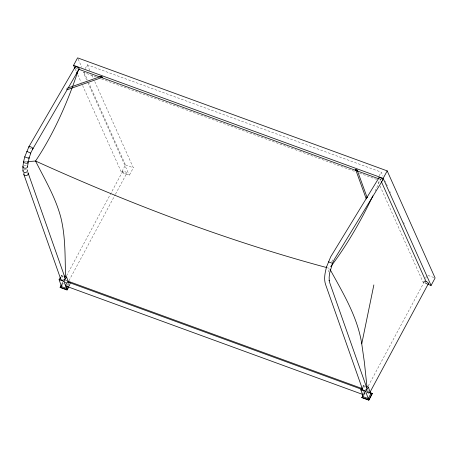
<?xml version="1.0" encoding="UTF-8"?>
<svg xmlns="http://www.w3.org/2000/svg" width="458" height="458" viewBox="0 0 458 458"><rect width="100%" height="100%" fill="white"/><g stroke="black" fill="none" stroke-linecap="round" stroke-linejoin="round"><path stroke-width="0.34" stroke-dasharray="2.29 1.72" d="M328.523 271.892L329.457 268.331L327.453 267.781M331.735 261.873L333.138 258.885M85.268 68.568L87.278 64.83L381.193 172.145L382.922 176.004M94.76 81.564L133.341 167.817L129.328 175.288L121.49 172.426L125.503 164.954L88.938 83.213M61.681 284.241L62.637 282.46M61.796 284.498L63.072 282.122M66.484 275.865L122.79 171.178M62.191 285.471L63.444 283.136M68.935 280.748L115.17 194.782M115.508 194.152L126.643 173.445A2.25 0.75 28.3 0 0 124.255 171.286A2.25 0.75 28.3 0 0 123.254 172.208A2.25 0.75 28.3 0 0 126.643 173.445M68.03 285.506L68.975 283.76L66.525 282.861M68.855 286.153L70.137 283.777M68.969 286.41L70.251 284.034M379.184 175.878L381.193 172.145M427.165 284.034L423.244 282.603L424.251 280.737M425.585 278.246L426.925 275.756M363.434 394.418L364.711 392.042M363.549 394.676L364.831 392.3M368.243 386.037L424.543 281.355M364.259 395.059L365.203 393.313M61.029 276.266L61.67 275.144L62.895 275.59M362.782 386.443L363.423 385.315L365.261 385.985M96.317 77.07L83.259 72.301L86.711 80.024M101.544 78.976L181.231 108.071M181.883 108.311L298.799 150.997M299.452 151.237L355.62 171.744M359.541 173.176L376.522 179.376M125.503 164.954L133.341 167.817M427.915 275.373L433.795 277.514M66.965 280.794L65.62 280.302A2.25 0.864 29.7 0 1 67.126 281.143M367.224 391.533L368.472 391.991M366.715 391.567L369.211 392.477M64.074 281.968L65.912 282.638M367.053 392.592L369.503 393.485M385.224 181.156L385.802 182.444M386.375 183.732L387.817 186.95M389.832 191.455L390.405 192.744M403.653 222.348L404.225 223.636M380.924 180.664L380.34 179.364L376.671 187.671A163.586 53.821 -66.2 0 1 375.216 190.849M378.039 181.545L378.903 183.475M380.054 186.051L423.244 282.603M87.278 64.83L89.865 70.624M91.881 75.129L93.323 78.347M78.158 59.105L81.799 67.252M84.043 72.267L87.501 79.99M87.862 82.6L129.328 175.288M75.261 69.084L76.383 71.591M77.78 74.723L81.175 82.314M82.617 85.532L121.49 172.426M363.423 385.315L364.734 389.042M61.67 275.144L62.981 278.865M68.11 282.998A2.25 0.842 -69.9 0 1 67.475 285.134M364.906 391.893A2.25 0.842 -69.9 0 1 363.486 394.538M362.971 392.529A2.25 0.842 -69.9 0 1 363.412 391.458M31.384 148.713A2.25 0.727 27.6 0 1 29.856 147.917M24.549 161.393A2.256 0.847 10.6 0 1 26.77 161.714M24.005 165.727A2.25 1.311 3.2 0 1 26.719 166.019M24.091 169.426A2.25 1.689 -7.1 0 1 26.335 169.277M61.206 277.136A2.244 1.895 -19.4 0 1 63.319 276.363M362.965 387.308A2.244 1.895 -19.4 0 1 365.072 386.541M369.108 392.958A2.25 0.864 29.7 0 1 367.144 392.243M367.379 390.479A2.25 0.864 29.7 0 1 368.879 391.315M426.93 283.519A2.25 0.75 28.3 0 1 425.007 282.386M424.703 282.065A2.25 0.75 28.3 0 1 424.761 281.258M65.9 282.357A2.25 0.864 29.7 0 1 65.391 282.071M77.665 68.969A2.25 0.75 28.3 0 1 76.148 68.162M381.382 179.857A2.25 0.75 28.3 0 1 379.453 178.723"/><path stroke-width="0.69" d="M27.4 166.964L29.094 157.953M366.938 386.46L364.396 362.341L361.746 343.832L373.86 284.922M24.789 156.756L23.513 161.989L22.9 166.838L23.003 170.971M326.548 266.934C325.06 272.653 323.606 278.922 325.649 284.699L362.478 389.226M28.963 157.833A2.25 0.326 16.7 0 1 27.142 157.752A2.25 0.326 16.7 0 1 24.812 156.676L28.969 146.594L75.278 66.805M29.072 158.039L30.783 153.201L27.52 151.695M326.571 266.848L330.733 256.755L378.995 177.693M328.506 261.839L332.537 263.373L329.703 272.808L329.153 277.142L329.245 280.84L329.159 280.405L329.886 283.227L366.698 387.703M24.051 173.072L23.85 173.553A2.244 1.861 -16.8 0 0 26.375 175.62A2.244 1.861 -16.8 0 0 27.892 172.626M30.594 153.247L32.93 148.65M332.348 263.419L334.678 258.833L382.848 179.965M74.98 68.454L73.578 65.322L77.597 57.851L387.187 170.886L435.1 277.995L431.081 285.466L427.818 284.269M68.654 287.006L67.051 289.977L60.198 287.469L61.361 284.836M60.198 287.469L61.154 285.689M60.382 277.393L59.099 279.643L61.561 286.639L66.462 288.425L67.4 286.674M67.051 289.977L68.534 286.748M431.081 285.466L383.169 178.357L387.187 170.886M369.715 392.443L372.325 393.611L368.81 400.149L361.952 397.647L363.114 395.014M361.952 397.647L362.913 395.867M369.675 392.804L428.402 283.622M362.141 387.571L360.852 389.821L363.32 396.811L368.215 398.603L370.728 393.932L368.324 387.107L365.873 386.209M368.81 400.149L372.211 393.353M66.462 288.425L64 281.435L66.565 276.93L64.12 276.037M368.215 398.603L365.753 391.607L368.324 387.107M32.85 148.821L67.366 89.35M68.082 88.119L79.131 69.072M101.018 76.389L67.423 88.194L66.816 89.007L67.206 89.608M67.103 89.774L102.386 77.373M23.106 166.306L22.969 166.5A2.25 1.311 3.2 0 0 25.179 168.218A2.25 1.311 3.2 0 0 27.314 166.626M27.44 161.663L35.541 161.021C129.769 203.736 226.807 240.713 326.789 267.598M27.114 151.575L26.747 151.661M73.578 65.322L383.169 178.357M379.035 178.889L78.587 69.187A2.25 0.75 28.3 0 0 78.032 67.555A2.25 0.75 28.3 0 0 75.192 66.983L75.249 67.223A2.25 0.75 28.3 0 0 75.433 67.515M67.635 281.04L362.003 388.516M67.864 282.031L361.362 389.191M70.452 283.181L68.585 282.5L66.565 276.93M370.453 392.93L372.325 393.611M59.099 279.643L64 281.435M360.852 389.821L365.753 391.607M66.158 286.17L363.017 394.561A2.25 0.842 -69.9 0 1 362.782 394.023M60.078 287.212L66.937 289.719M361.837 397.389L368.696 399.891M367.161 197.679L366.927 197.507L366.263 198.915L355.643 169.597M330.138 269.573C343.071 293.143 357.521 316.816 361.746 343.832M381.216 181.316L426.014 281.464M76.663 72.215L77.225 73.469M357.211 170.17L367.121 197.518M28.133 173.05L64.944 277.525M23.89 174.527L60.719 279.054M65.534 276.809C64.979 257.053 65.608 237.009 60.88 217.665C55.63 197.501 44.81 179.479 35.541 161.021A163.586 58.905 -72.4 0 0 78.37 69.851M66.908 285.929A2.25 0.842 -69.9 0 1 66.112 284.143A2.25 0.842 -69.9 0 1 68.019 282.231M378.961 178.11A2.25 0.75 28.3 0 1 381.245 178.151A2.25 0.75 28.3 0 1 382.636 180.063M356.003 169.975A0.899 0.298 28.3 0 1 355.786 169.386A0.899 0.298 28.3 0 1 356.965 169.884A0.899 0.298 28.3 0 1 356.982 170.387M100.989 76.709A0.899 0.298 28.3 0 1 101.447 76.446A0.899 0.298 28.3 0 1 102.495 77.202A0.899 0.298 28.3 0 1 101.676 77.207M32.3 148.93A2.25 0.727 27.6 0 0 31.728 147.344A2.25 0.727 27.6 0 0 28.883 146.766L28.94 147.007A2.25 0.727 27.6 0 0 29.129 147.287M27.6 162.155A2.25 0.847 10.6 0 1 26.095 163.214A2.25 0.847 10.6 0 1 23.558 161.771L23.77 161.594A2.25 0.847 10.6 0 1 24.091 161.462M27.171 169.838A2.25 1.689 -7.1 0 1 25.579 172.471A2.25 1.689 -7.1 0 1 23.066 170.525M64.332 276.735A2.244 1.895 -19.4 0 1 63.49 280.067A2.244 1.895 -19.4 0 1 60.679 278.063M366.091 386.913A2.244 1.895 -19.4 0 1 366.446 389.334A2.244 1.895 -19.4 0 1 363.732 390.313A2.244 1.895 -19.4 0 1 362.438 388.235M425.522 281.309A2.25 0.75 28.3 0 1 428.104 282.758A2.25 0.75 28.3 0 1 427.852 283.737M372.852 195.898A163.586 53.821 -66.2 0 1 330.705 266.699"/></g></svg>
